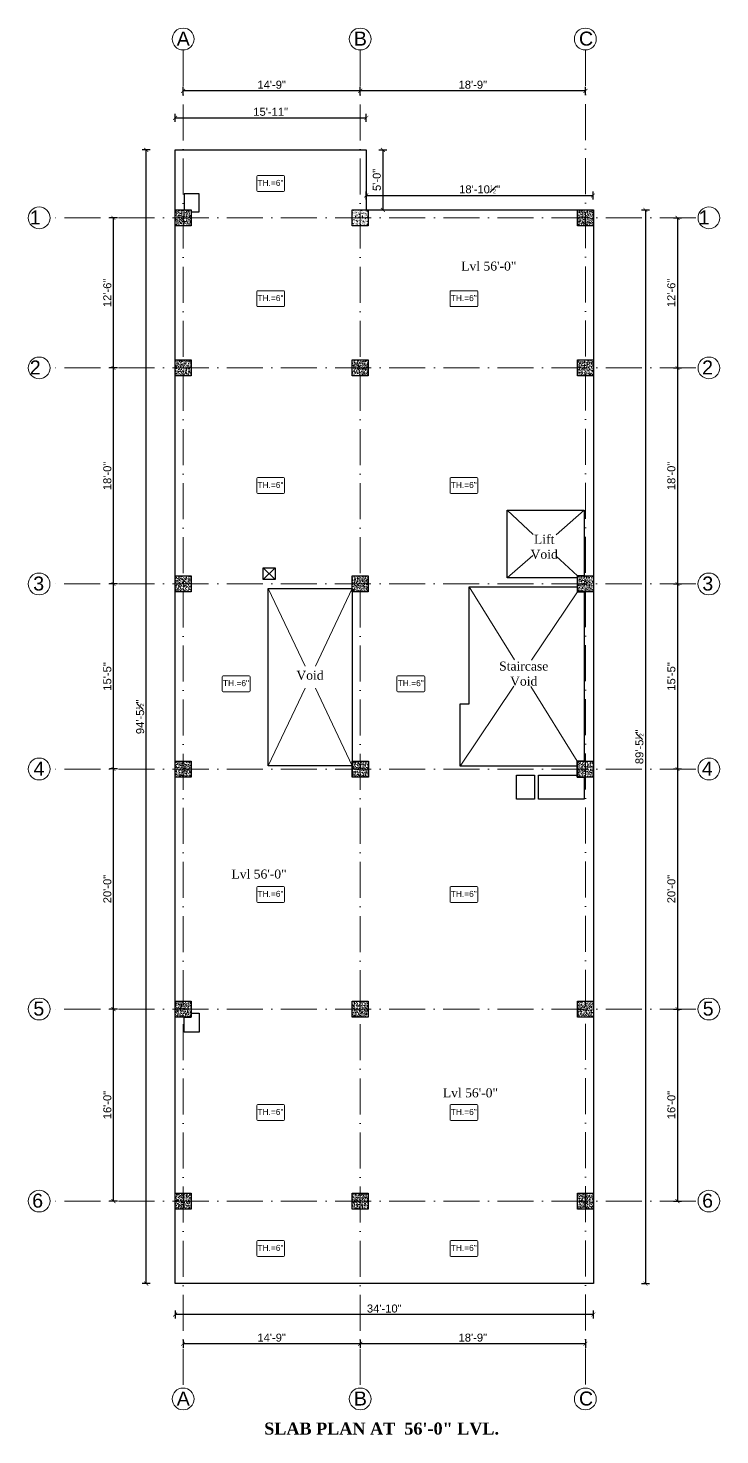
# Model space of a CAD drawing. Header units: inches. Extents: x 10755 to 33653, y -10992 to 10708.
# Drawn here: x 16827 to 17518, y 3513 to 4919 of the extents above; entities that cross this region are included whole.
import ezdxf

# ---------------------------------------------------------------- set-up
doc = ezdxf.new("R2010")
doc.units = ezdxf.units.IN
doc.header["$MEASUREMENT"] = 0
doc.linetypes.add('ACAD_ISO03W100', pattern=[30, 12, -18])
doc.linetypes.add('ACAD_ISO10W100', pattern=[18, 12, -3, 0, -3])
for name, color, linetype, lineweight in [('centerline', 9, 'ACAD_ISO10W100', 5), ('col', 1, 'Continuous', 30), ('dimension center - 8', 134, 'Continuous', 13), ('dimension element- 8', 5, 'Continuous', 13), ('DIMINSION', 5, 'Continuous', 15), ('hatch- rcc', 252, 'Continuous', 5), ('hidden', 52, 'ACAD_ISO03W100', 13), ('rcc slab', 14, 'Continuous', 30), ('Text', 150, 'Continuous', 18), ('text-1-8', 6, 'Continuous', 13), ('wall', 1, 'Continuous', 35)]:
    doc.layers.add(name, color=color, linetype=linetype, lineweight=lineweight)
doc.layers.add('T-TEXT', color=230, linetype='Continuous')
doc.layers.get('DIMINSION').off()
doc.styles.get("Standard").update_dxf_attribs({"font": 'arial.ttf'})
doc.styles.add('suren', font='times.ttf', dxfattribs={"height": 4})
doc.styles.add('Times New Roman', font='times.ttf')
doc.styles.add('titles', font='verdana.ttf')
doc.dimstyles.new('S8', dxfattribs={"dimscale": 8, "dimtxt": 1, "dimasz": 0.5, "dimexe": 0.5, "dimexo": 0.5, "dimgap": 0.25, "dimtad": 1, "dimzin": 3, "dimdsep": 46, "dimlunit": 4, "dimtxsty": 'Standard', "dimblk": 'ARCHTICK', "dimcen": 0, "dimclrd": 256, "dimclre": 256, "dimclrt": 6, "dimadec": 0, "dimazin": 0, "dimtfac": 0.5, "dimtix": 1, "dimtmove": 1, "dimatfit": 3, "dimfxl": 0.5, "dimfxlon": 1, "dimfrac": 1, "dimtolj": 1, "dimtzin": 0, "dimarcsym": 1})

# ---------------------------------------------------------------- blocks, each defined once
blk = doc.blocks.new('ETERWEWE')
at = {"layer": 'hatch- rcc', "linetype": 'Continuous', "ltscale": 30}
h = blk.add_hatch(dxfattribs=at)
h.set_pattern_fill('AR-CONC', color=256, scale=0.5, style=0)
h.set_pattern_definition([(50, (0, 0), (3.586300913, -0.313760675), [0.375, -4.125]), (355, (0, 0), (-0.69375667, 3.76096067), [0.3, -3.3]), (100.4514445, (0.299, -0.026), (2.89254423, 3.447199955), [0.31870096, -3.50571056]), (46.1842, (0, 1), (5.33620665, -0.8275964), [0.5625, -6.1875]), (96.6356355, (0.4447, 0.931), (4.67330973, 4.870593), [0.47805171, -5.2585688]), (351.184164, (0, 1), (4.67330973, 4.870593), [0.45, -4.95]), (21, (0.5, 0.75), (2.98453526, -2.013094453), [0.375, -4.125]), (326, (0.5, 0.75), (1.21657666, 3.625750225), [0.3, -3.3]), (71.4514447, (0.7487, 0.5822), (4.20111188, 1.612655764), [0.31870095, -3.50571056]), (37.5, (0, 0), (0.060799277, 1.664469269), [0, -3.26, 0, -3.35, 0, -3.3125]), (7.5, (0, 0), (1.315347687, 1.97205856), [0, -1.91, 0, -3.185, 0, -1.2625]), (327.5, (-1.115, 0), (2.669112181, -0.112774359), [0, -1.25, 0, -3.9, 0, -5.175]), (317.5, (-1.615, 0), (2.915930847, 0.50052491), [0, -1.625, 0, -2.59, 0, -3.675])])
h.paths.add_polyline_path([(159423.2, -3794.6), (159439.2, -3794.6), (159439.2, -3778.6), (159423.2, -3778.6)])
at = {"layer": 'col', "linetype": 'Continuous', "ltscale": 30}
blk.add_lwpolyline([(159423.2, -3794.6), (159423.2, -3778.6), (159439.2, -3778.6), (159439.2, -3794.6), (159423.2, -3794.6)], dxfattribs=at)
blk = doc.blocks.new('_ArchTick')
at = {"color": 0, "const_width": 0.15}
blk.add_lwpolyline([(-0.5, -0.5), (0.5, 0.5)], dxfattribs=at)
blk = doc.blocks.new('*D1464')
at = {"layer": 'Defpoints', "color": 0, "transparency": 16777216}
for p in [(17164.9, 4829.3), (16973.9, 4797.3), (17164.9, 4797.3)]:
    blk.add_point(p, dxfattribs=at)
at = {"layer": 'dimension element- 8', "lineweight": -2, "transparency": 16777216}
for p, q in [((16973.9, 4825.3), (16973.9, 4833.3)), ((16973.9, 4829.3), (17164.9, 4829.3)), ((17164.9, 4825.3), (17164.9, 4833.3))]:
    blk.add_line(p, q, dxfattribs=at)
at = {"layer": 'dimension element- 8', "lineweight": -2, "transparency": 16777216, "xscale": 4, "yscale": 4, "zscale": 4, "rotation": 180}
blk.add_blockref('_ArchTick', (16973.9, 4829.3), dxfattribs=at)
at = {"layer": 'dimension element- 8', "lineweight": -2, "transparency": 16777216, "xscale": 4, "yscale": 4, "zscale": 4}
blk.add_blockref('_ArchTick', (17164.9, 4829.3), dxfattribs=at)
at = {"layer": 'dimension element- 8', "color": 6, "transparency": 16777216, "insert": (17069.4, 4835.3), "char_height": 8, "attachment_point": 5}
blk.add_mtext('\\A1;15\'-11"', dxfattribs=at)
blk = doc.blocks.new('*D1465')
at = {"layer": 'Defpoints', "color": 0, "transparency": 16777216}
for p in [(17391.5, 4751.7), (17164.9, 4737.3), (17391.5, 4737.3)]:
    blk.add_point(p, dxfattribs=at)
at = {"layer": 'dimension element- 8', "lineweight": -2, "transparency": 16777216}
for p, q in [((17164.9, 4747.7), (17164.9, 4755.7)), ((17391.5, 4747.7), (17391.5, 4755.7)), ((17164.9, 4751.7), (17391.5, 4751.7))]:
    blk.add_line(p, q, dxfattribs=at)
at = {"layer": 'dimension element- 8', "lineweight": -2, "transparency": 16777216, "xscale": 4, "yscale": 4, "zscale": 4, "rotation": 180}
blk.add_blockref('_ArchTick', (17164.9, 4751.7), dxfattribs=at)
at = {"layer": 'dimension element- 8', "lineweight": -2, "transparency": 16777216, "xscale": 4, "yscale": 4, "zscale": 4}
blk.add_blockref('_ArchTick', (17391.5, 4751.7), dxfattribs=at)
at = {"layer": 'dimension element- 8', "color": 6, "transparency": 16777216, "insert": (17278.2, 4757.8), "char_height": 8, "attachment_point": 5}
blk.add_mtext('\\A1;18\'-10{\\H0.500000x;\\S1#2;}"', dxfattribs=at)
blk = doc.blocks.new('*D1466')
at = {"layer": 'Defpoints', "color": 0, "transparency": 16777216}
for p in [(17164.9, 4797.3), (17164.9, 4737.3), (17181.6, 4737.3)]:
    blk.add_point(p, dxfattribs=at)
at = {"layer": 'dimension element- 8', "lineweight": -2, "transparency": 16777216}
for p, q in [((17177.6, 4797.3), (17185.6, 4797.3)), ((17181.6, 4797.3), (17181.6, 4737.3)), ((17177.6, 4737.3), (17185.6, 4737.3))]:
    blk.add_line(p, q, dxfattribs=at)
at = {"layer": 'dimension element- 8', "lineweight": -2, "transparency": 16777216, "xscale": 4, "yscale": 4, "zscale": 4}
for p, rotation in [((17181.6, 4797.3), 90), ((17181.6, 4737.3), 270)]:
    blk.add_blockref('_ArchTick', p, dxfattribs=dict(at, rotation=rotation))
at = {"layer": 'dimension element- 8', "color": 6, "transparency": 16777216, "insert": (17175.5, 4767.3), "char_height": 8, "attachment_point": 5, "rotation": 90}
blk.add_mtext('\\A1;5\'-0"', dxfattribs=at)
blk = doc.blocks.new('*D1467')
at = {"layer": 'Defpoints', "color": 0, "transparency": 16777216}
for p in [(17391.5, 4737.3), (17391.8, 3663.8), (17443.9, 3663.8)]:
    blk.add_point(p, dxfattribs=at)
at = {"layer": 'dimension element- 8', "lineweight": -2, "transparency": 16777216}
for p, q in [((17439.9, 4737.3), (17447.9, 4737.3)), ((17443.9, 4737.3), (17443.9, 3663.8)), ((17439.9, 3663.8), (17447.9, 3663.8))]:
    blk.add_line(p, q, dxfattribs=at)
at = {"layer": 'dimension element- 8', "lineweight": -2, "transparency": 16777216, "xscale": 4, "yscale": 4, "zscale": 4}
for p, rotation in [((17443.9, 4737.3), 90), ((17443.9, 3663.8), 270)]:
    blk.add_blockref('_ArchTick', p, dxfattribs=dict(at, rotation=rotation))
at = {"layer": 'dimension element- 8', "color": 6, "transparency": 16777216, "insert": (17437.9, 4200.5), "char_height": 8, "attachment_point": 5, "rotation": 90}
blk.add_mtext('\\A1;89\'-5{\\H0.500000x;\\S1#2;}"', dxfattribs=at)
blk = doc.blocks.new('*D1468')
at = {"layer": 'Defpoints', "color": 0, "transparency": 16777216}
for p in [(16973.9, 3663.8), (17391.8, 3663.8), (16973.9, 3632.8)]:
    blk.add_point(p, dxfattribs=at)
at = {"layer": 'dimension element- 8', "lineweight": -2, "transparency": 16777216}
for p, q in [((16973.9, 3636.8), (16973.9, 3628.8)), ((17391.8, 3632.8), (16973.9, 3632.8)), ((17391.8, 3636.8), (17391.8, 3628.8))]:
    blk.add_line(p, q, dxfattribs=at)
at = {"layer": 'dimension element- 8', "lineweight": -2, "transparency": 16777216, "xscale": 4, "yscale": 4, "zscale": 4, "rotation": 180}
blk.add_blockref('_ArchTick', (16973.9, 3632.8), dxfattribs=at)
at = {"layer": 'dimension element- 8', "lineweight": -2, "transparency": 16777216, "xscale": 4, "yscale": 4, "zscale": 4}
blk.add_blockref('_ArchTick', (17391.8, 3632.8), dxfattribs=at)
at = {"layer": 'dimension element- 8', "color": 6, "transparency": 16777216, "insert": (17182.9, 3638.8), "char_height": 8, "attachment_point": 5}
blk.add_mtext('\\A1;34\'-10"', dxfattribs=at)
blk = doc.blocks.new('*D1469')
at = {"layer": 'Defpoints', "color": 0, "transparency": 16777216}
for p in [(16945, 4797.3), (16973.9, 4797.3), (16973.9, 3663.8)]:
    blk.add_point(p, dxfattribs=at)
at = {"layer": 'dimension element- 8', "lineweight": -2, "transparency": 16777216}
for p, q in [((16949, 4797.3), (16941, 4797.3)), ((16945, 3663.8), (16945, 4797.3)), ((16949, 3663.8), (16941, 3663.8))]:
    blk.add_line(p, q, dxfattribs=at)
at = {"layer": 'dimension element- 8', "lineweight": -2, "transparency": 16777216, "xscale": 4, "yscale": 4, "zscale": 4}
for p, rotation in [((16945, 4797.3), 90), ((16945, 3663.8), 270)]:
    blk.add_blockref('_ArchTick', p, dxfattribs=dict(at, rotation=rotation))
at = {"layer": 'dimension element- 8', "color": 6, "transparency": 16777216, "insert": (16939, 4230.5), "char_height": 8, "attachment_point": 5, "rotation": 90}
blk.add_mtext('\\A1;94\'-5{\\H0.500000x;\\S1#2;}"', dxfattribs=at)
blk = doc.blocks.new('wewerrr')
at = {"layer": 'DIMINSION', "linetype": 'Continuous'}
for p in [(16886.6, 33.2), (16886.6, 33.2), (17063.6, 33.2), (17063.6, 33.2), (17288.6, 33.2), (17288.6, 33.2), (16886.6, -116.8), (16886.6, -116.8), (17063.6, -116.8), (17063.6, -116.8), (17288.6, -116.8), (17288.6, -116.8), (16886.6, -332.8), (16886.6, -332.8), (17063.6, -332.8), (17063.6, -332.8), (17288.6, -332.8), (17288.6, -332.8), (16886.6, -517.8), (16886.6, -517.8), (17063.6, -517.8), (17063.6, -517.8), (17288.5, -517.8), (17288.5, -517.8), (16886.6, -757.8), (16886.6, -757.8), (17063.6, -757.8), (17063.6, -757.8), (17288.6, -757.8), (17288.6, -757.8), (16886.6, -949.8), (16886.6, -949.8), (17063.6, -949.8), (17063.6, -949.8), (17288.6, -949.8), (17288.6, -949.8)]:
    blk.add_blockref('ETERWEWE', p, dxfattribs=at)
blk = doc.blocks.new('*D1740')
at = {"layer": 'Defpoints', "color": 0, "transparency": 16777216}
for p in [(17433.6, 4729.3), (17433.6, 4579.3), (17475.9, 4579.3)]:
    blk.add_point(p, dxfattribs=at)
at = {"layer": 'dimension center - 8', "lineweight": -2, "transparency": 16777216}
for p, q in [((17471.9, 4729.3), (17479.9, 4729.3)), ((17475.9, 4729.3), (17475.9, 4579.3)), ((17471.9, 4579.3), (17479.9, 4579.3))]:
    blk.add_line(p, q, dxfattribs=at)
at = {"layer": 'dimension center - 8', "lineweight": -2, "transparency": 16777216, "xscale": 4, "yscale": 4, "zscale": 4}
for p, rotation in [((17475.9, 4729.3), 90), ((17475.9, 4579.3), 270)]:
    blk.add_blockref('_ArchTick', p, dxfattribs=dict(at, rotation=rotation))
at = {"layer": 'dimension center - 8', "color": 6, "transparency": 16777216, "insert": (17469.8, 4654.3), "char_height": 8, "attachment_point": 5, "rotation": 90}
blk.add_mtext('\\A1;12\'-6"', dxfattribs=at)
blk = doc.blocks.new('*D1736')
at = {"layer": 'Defpoints', "color": 0, "transparency": 16777216}
for p in [(17433.6, 4579.3), (17426.8, 4363.3), (17475.9, 4363.3)]:
    blk.add_point(p, dxfattribs=at)
at = {"layer": 'dimension center - 8', "lineweight": -2, "transparency": 16777216}
for p, q in [((17471.9, 4579.3), (17479.9, 4579.3)), ((17475.9, 4579.3), (17475.9, 4363.3)), ((17471.9, 4363.3), (17479.9, 4363.3))]:
    blk.add_line(p, q, dxfattribs=at)
at = {"layer": 'dimension center - 8', "lineweight": -2, "transparency": 16777216, "xscale": 4, "yscale": 4, "zscale": 4}
for p, rotation in [((17475.9, 4579.3), 90), ((17475.9, 4363.3), 270)]:
    blk.add_blockref('_ArchTick', p, dxfattribs=dict(at, rotation=rotation))
at = {"layer": 'dimension center - 8', "color": 6, "transparency": 16777216, "insert": (17469.8, 4471.3), "char_height": 8, "attachment_point": 5, "rotation": 90}
blk.add_mtext('\\A1;18\'-0"', dxfattribs=at)
blk = doc.blocks.new('*D1737')
at = {"layer": 'Defpoints', "color": 0, "transparency": 16777216}
for p in [(17426.8, 4363.3), (17428.2, 4178.3), (17475.9, 4178.3)]:
    blk.add_point(p, dxfattribs=at)
at = {"layer": 'dimension center - 8', "lineweight": -2, "transparency": 16777216}
for p, q in [((17471.9, 4363.3), (17479.9, 4363.3)), ((17475.9, 4363.3), (17475.9, 4178.3)), ((17471.9, 4178.3), (17479.9, 4178.3))]:
    blk.add_line(p, q, dxfattribs=at)
at = {"layer": 'dimension center - 8', "lineweight": -2, "transparency": 16777216, "xscale": 4, "yscale": 4, "zscale": 4}
for p, rotation in [((17475.9, 4363.3), 90), ((17475.9, 4178.3), 270)]:
    blk.add_blockref('_ArchTick', p, dxfattribs=dict(at, rotation=rotation))
at = {"layer": 'dimension center - 8', "color": 6, "transparency": 16777216, "insert": (17469.8, 4270.8), "char_height": 8, "attachment_point": 5, "rotation": 90}
blk.add_mtext('\\A1;15\'-5"', dxfattribs=at)
blk = doc.blocks.new('*D1738')
at = {"layer": 'Defpoints', "color": 0, "transparency": 16777216}
for p in [(17428.2, 4178.3), (17427.8, 3938.3), (17475.9, 3938.3)]:
    blk.add_point(p, dxfattribs=at)
at = {"layer": 'dimension center - 8', "lineweight": -2, "transparency": 16777216}
for p, q in [((17471.9, 4178.3), (17479.9, 4178.3)), ((17475.9, 4178.3), (17475.9, 3938.3)), ((17471.9, 3938.3), (17479.9, 3938.3))]:
    blk.add_line(p, q, dxfattribs=at)
at = {"layer": 'dimension center - 8', "lineweight": -2, "transparency": 16777216, "xscale": 4, "yscale": 4, "zscale": 4}
for p, rotation in [((17475.9, 4178.3), 90), ((17475.9, 3938.3), 270)]:
    blk.add_blockref('_ArchTick', p, dxfattribs=dict(at, rotation=rotation))
at = {"layer": 'dimension center - 8', "color": 6, "transparency": 16777216, "insert": (17469.8, 4058.3), "char_height": 8, "attachment_point": 5, "rotation": 90}
blk.add_mtext('\\A1;20\'-0"', dxfattribs=at)
blk = doc.blocks.new('*D1739')
at = {"layer": 'Defpoints', "color": 0, "transparency": 16777216}
for p in [(17427.8, 3938.3), (17427.8, 3746.3), (17475.9, 3746.3)]:
    blk.add_point(p, dxfattribs=at)
at = {"layer": 'dimension center - 8', "lineweight": -2, "transparency": 16777216}
for p, q in [((17471.9, 3938.3), (17479.9, 3938.3)), ((17475.9, 3938.3), (17475.9, 3746.3)), ((17471.9, 3746.3), (17479.9, 3746.3))]:
    blk.add_line(p, q, dxfattribs=at)
at = {"layer": 'dimension center - 8', "lineweight": -2, "transparency": 16777216, "xscale": 4, "yscale": 4, "zscale": 4}
for p, rotation in [((17475.9, 3938.3), 90), ((17475.9, 3746.3), 270)]:
    blk.add_blockref('_ArchTick', p, dxfattribs=dict(at, rotation=rotation))
at = {"layer": 'dimension center - 8', "color": 6, "transparency": 16777216, "insert": (17469.8, 3842.3), "char_height": 8, "attachment_point": 5, "rotation": 90}
blk.add_mtext('\\A1;16\'-0"', dxfattribs=at)
blk = doc.blocks.new('*D1761')
at = {"layer": 'Defpoints', "color": 0, "transparency": 16777216}
for p in [(16912.3, 3938.3), (16961.7, 3938.3), (16961.7, 3746.3)]:
    blk.add_point(p, dxfattribs=at)
at = {"layer": 'dimension center - 8', "lineweight": -2, "transparency": 16777216}
for p, q in [((16916.3, 3938.3), (16908.3, 3938.3)), ((16912.3, 3746.3), (16912.3, 3938.3)), ((16916.3, 3746.3), (16908.3, 3746.3))]:
    blk.add_line(p, q, dxfattribs=at)
at = {"layer": 'dimension center - 8', "lineweight": -2, "transparency": 16777216, "xscale": 4, "yscale": 4, "zscale": 4}
for p, rotation in [((16912.3, 3938.3), 90), ((16912.3, 3746.3), 270)]:
    blk.add_blockref('_ArchTick', p, dxfattribs=dict(at, rotation=rotation))
at = {"layer": 'dimension center - 8', "color": 6, "transparency": 16777216, "insert": (16906.2, 3842.3), "char_height": 8, "attachment_point": 5, "rotation": 90}
blk.add_mtext('\\A1;16\'-0"', dxfattribs=at)
blk = doc.blocks.new('*D1762')
at = {"layer": 'Defpoints', "color": 0, "transparency": 16777216}
for p in [(16912.3, 4178.3), (16961.4, 4178.3), (16961.7, 3938.3)]:
    blk.add_point(p, dxfattribs=at)
at = {"layer": 'dimension center - 8', "lineweight": -2, "transparency": 16777216}
for p, q in [((16916.3, 4178.3), (16908.3, 4178.3)), ((16912.3, 3938.3), (16912.3, 4178.3)), ((16916.3, 3938.3), (16908.3, 3938.3))]:
    blk.add_line(p, q, dxfattribs=at)
at = {"layer": 'dimension center - 8', "lineweight": -2, "transparency": 16777216, "xscale": 4, "yscale": 4, "zscale": 4}
for p, rotation in [((16912.3, 4178.3), 90), ((16912.3, 3938.3), 270)]:
    blk.add_blockref('_ArchTick', p, dxfattribs=dict(at, rotation=rotation))
at = {"layer": 'dimension center - 8', "color": 6, "transparency": 16777216, "insert": (16906.2, 4058.3), "char_height": 8, "attachment_point": 5, "rotation": 90}
blk.add_mtext('\\A1;20\'-0"', dxfattribs=at)
blk = doc.blocks.new('*D1763')
at = {"layer": 'Defpoints', "color": 0, "transparency": 16777216}
for p in [(16912.3, 4363.3), (16961.4, 4363.3), (16961.4, 4178.3)]:
    blk.add_point(p, dxfattribs=at)
at = {"layer": 'dimension center - 8', "lineweight": -2, "transparency": 16777216}
for p, q in [((16916.3, 4363.3), (16908.3, 4363.3)), ((16912.3, 4178.3), (16912.3, 4363.3)), ((16916.3, 4178.3), (16908.3, 4178.3))]:
    blk.add_line(p, q, dxfattribs=at)
at = {"layer": 'dimension center - 8', "lineweight": -2, "transparency": 16777216, "xscale": 4, "yscale": 4, "zscale": 4}
for p, rotation in [((16912.3, 4363.3), 90), ((16912.3, 4178.3), 270)]:
    blk.add_blockref('_ArchTick', p, dxfattribs=dict(at, rotation=rotation))
at = {"layer": 'dimension center - 8', "color": 6, "transparency": 16777216, "insert": (16906.2, 4270.8), "char_height": 8, "attachment_point": 5, "rotation": 90}
blk.add_mtext('\\A1;15\'-5"', dxfattribs=at)
blk = doc.blocks.new('*D1764')
at = {"layer": 'Defpoints', "color": 0, "transparency": 16777216}
for p in [(16912.3, 4579.3), (16962.6, 4579.3), (16961.4, 4363.3)]:
    blk.add_point(p, dxfattribs=at)
at = {"layer": 'dimension center - 8', "lineweight": -2, "transparency": 16777216}
for p, q in [((16916.3, 4579.3), (16908.3, 4579.3)), ((16912.3, 4363.3), (16912.3, 4579.3)), ((16916.3, 4363.3), (16908.3, 4363.3))]:
    blk.add_line(p, q, dxfattribs=at)
at = {"layer": 'dimension center - 8', "lineweight": -2, "transparency": 16777216, "xscale": 4, "yscale": 4, "zscale": 4}
for p, rotation in [((16912.3, 4579.3), 90), ((16912.3, 4363.3), 270)]:
    blk.add_blockref('_ArchTick', p, dxfattribs=dict(at, rotation=rotation))
at = {"layer": 'dimension center - 8', "color": 6, "transparency": 16777216, "insert": (16906.2, 4471.3), "char_height": 8, "attachment_point": 5, "rotation": 90}
blk.add_mtext('\\A1;18\'-0"', dxfattribs=at)
blk = doc.blocks.new('*D1765')
at = {"layer": 'Defpoints', "color": 0, "transparency": 16777216}
for p in [(16912.3, 4729.3), (16963, 4729.3), (16962.6, 4579.3)]:
    blk.add_point(p, dxfattribs=at)
at = {"layer": 'dimension center - 8', "lineweight": -2, "transparency": 16777216}
for p, q in [((16916.3, 4729.3), (16908.3, 4729.3)), ((16912.3, 4579.3), (16912.3, 4729.3)), ((16916.3, 4579.3), (16908.3, 4579.3))]:
    blk.add_line(p, q, dxfattribs=at)
at = {"layer": 'dimension center - 8', "lineweight": -2, "transparency": 16777216, "xscale": 4, "yscale": 4, "zscale": 4}
for p, rotation in [((16912.3, 4729.3), 90), ((16912.3, 4579.3), 270)]:
    blk.add_blockref('_ArchTick', p, dxfattribs=dict(at, rotation=rotation))
at = {"layer": 'dimension center - 8', "color": 6, "transparency": 16777216, "insert": (16906.2, 4654.3), "char_height": 8, "attachment_point": 5, "rotation": 90}
blk.add_mtext('\\A1;12\'-6"', dxfattribs=at)
blk = doc.blocks.new('*D1782')
at = {"layer": 'Defpoints', "color": 0, "transparency": 16777216}
for p in [(17158.9, 4856.3), (17158.9, 4799.7), (17383.9, 4799.7)]:
    blk.add_point(p, dxfattribs=at)
at = {"layer": 'dimension center - 8', "lineweight": -2, "transparency": 16777216}
for p, q in [((17158.9, 4852.3), (17158.9, 4860.3)), ((17383.9, 4856.3), (17158.9, 4856.3)), ((17383.9, 4852.3), (17383.9, 4860.3))]:
    blk.add_line(p, q, dxfattribs=at)
at = {"layer": 'dimension center - 8', "lineweight": -2, "transparency": 16777216, "xscale": 4, "yscale": 4, "zscale": 4, "rotation": 180}
blk.add_blockref('_ArchTick', (17158.9, 4856.3), dxfattribs=at)
at = {"layer": 'dimension center - 8', "lineweight": -2, "transparency": 16777216, "xscale": 4, "yscale": 4, "zscale": 4}
blk.add_blockref('_ArchTick', (17383.9, 4856.3), dxfattribs=at)
at = {"layer": 'dimension center - 8', "color": 6, "transparency": 16777216, "insert": (17271.4, 4862.4), "char_height": 8, "attachment_point": 5}
blk.add_mtext('\\A1;18\'-9"', dxfattribs=at)
blk = doc.blocks.new('*D1783')
at = {"layer": 'Defpoints', "color": 0, "transparency": 16777216}
for p in [(16981.9, 4856.3), (16981.9, 4799.7), (17158.9, 4799.7)]:
    blk.add_point(p, dxfattribs=at)
at = {"layer": 'dimension center - 8', "lineweight": -2, "transparency": 16777216}
for p, q in [((16981.9, 4852.3), (16981.9, 4860.3)), ((17158.9, 4856.3), (16981.9, 4856.3)), ((17158.9, 4852.3), (17158.9, 4860.3))]:
    blk.add_line(p, q, dxfattribs=at)
at = {"layer": 'dimension center - 8', "lineweight": -2, "transparency": 16777216, "xscale": 4, "yscale": 4, "zscale": 4, "rotation": 180}
blk.add_blockref('_ArchTick', (16981.9, 4856.3), dxfattribs=at)
at = {"layer": 'dimension center - 8', "lineweight": -2, "transparency": 16777216, "xscale": 4, "yscale": 4, "zscale": 4}
blk.add_blockref('_ArchTick', (17158.9, 4856.3), dxfattribs=at)
at = {"layer": 'dimension center - 8', "color": 6, "transparency": 16777216, "insert": (17070.4, 4862.4), "char_height": 8, "attachment_point": 5}
blk.add_mtext('\\A1;14\'-9"', dxfattribs=at)
blk = doc.blocks.new('*D1794')
at = {"layer": 'Defpoints', "color": 0, "transparency": 16777216}
for p in [(17158.9, 3648.1), (17383.9, 3648.1), (17158.9, 3603.6)]:
    blk.add_point(p, dxfattribs=at)
at = {"layer": 'dimension center - 8', "lineweight": -2, "transparency": 16777216}
for p, q in [((17158.9, 3607.6), (17158.9, 3599.6)), ((17383.9, 3603.6), (17158.9, 3603.6)), ((17383.9, 3607.6), (17383.9, 3599.6))]:
    blk.add_line(p, q, dxfattribs=at)
at = {"layer": 'dimension center - 8', "lineweight": -2, "transparency": 16777216, "xscale": 4, "yscale": 4, "zscale": 4, "rotation": 180}
blk.add_blockref('_ArchTick', (17158.9, 3603.6), dxfattribs=at)
at = {"layer": 'dimension center - 8', "lineweight": -2, "transparency": 16777216, "xscale": 4, "yscale": 4, "zscale": 4}
blk.add_blockref('_ArchTick', (17383.9, 3603.6), dxfattribs=at)
at = {"layer": 'dimension center - 8', "color": 6, "transparency": 16777216, "insert": (17271.4, 3609.7), "char_height": 8, "attachment_point": 5}
blk.add_mtext('\\A1;18\'-9"', dxfattribs=at)
blk = doc.blocks.new('*D1795')
at = {"layer": 'Defpoints', "color": 0, "transparency": 16777216}
for p in [(16981.9, 3644.8), (17158.9, 3648.1), (16981.9, 3603.6)]:
    blk.add_point(p, dxfattribs=at)
at = {"layer": 'dimension center - 8', "lineweight": -2, "transparency": 16777216}
for p, q in [((16981.9, 3607.6), (16981.9, 3599.6)), ((17158.9, 3603.6), (16981.9, 3603.6)), ((17158.9, 3607.6), (17158.9, 3599.6))]:
    blk.add_line(p, q, dxfattribs=at)
at = {"layer": 'dimension center - 8', "lineweight": -2, "transparency": 16777216, "xscale": 4, "yscale": 4, "zscale": 4, "rotation": 180}
blk.add_blockref('_ArchTick', (16981.9, 3603.6), dxfattribs=at)
at = {"layer": 'dimension center - 8', "lineweight": -2, "transparency": 16777216, "xscale": 4, "yscale": 4, "zscale": 4}
blk.add_blockref('_ArchTick', (17158.9, 3603.6), dxfattribs=at)
at = {"layer": 'dimension center - 8', "color": 6, "transparency": 16777216, "insert": (17070.4, 3609.7), "char_height": 8, "attachment_point": 5}
blk.add_mtext('\\A1;14\'-9"', dxfattribs=at)

msp = doc.modelspace()

# ---------------------------------------------------------------- linework, layer by layer
at = {"layer": 'centerline', "ltscale": 3}
for p, q in [((16981.904, 4896.871), (16981.904, 3559.356)), ((17158.904, 4896.871), (17158.904, 3559.356)), ((17383.851, 4897.188), (17383.851, 3559.356)), ((17494.364, 4729.274), (16849.011, 4729.274)), ((17494.362, 4579.274), (16849.009, 4579.274)), ((17494.248, 4363.274), (16848.895, 4363.274)), ((17494.362, 4178.274), (16849.009, 4178.274)), ((17494.316, 3938.274), (16848.964, 3938.274)), ((17494.362, 3746.274), (16849.009, 3746.274))]:
    msp.add_line(p, q, dxfattribs=at)
at = {"layer": 'centerline', "linetype": 'Continuous'}
for centre in [(16981.904, 4908.1), (17158.904, 4908.1), (17383.851, 4908.1), (16838.099, 4729.274), (17507.334, 4729.274), (16838.097, 4579.274), (17507.333, 4579.274), (16837.984, 4363.274), (17507.219, 4363.274), (16838.097, 4178.274), (17507.333, 4178.274), (16838.052, 3938.274), (17507.287, 3938.274), (16838.097, 3746.274), (17507.333, 3746.274), (16981.904, 3548.444), (17158.904, 3548.444), (17383.851, 3548.444)]:
    msp.add_circle(centre, 10.912, dxfattribs=at)
at = {"layer": 'dimension center - 8'}
for p, q in [((17305.764, 4437.126), (17331.594, 4412.857)), ((17354.802, 4412.486), (17382.764, 4437.126)), ((17305.764, 4369.274), (17331.257, 4391.739)), ((17354.465, 4391.368), (17375.851, 4371.274)), ((17061.857, 4379.274), (17073.857, 4367.774)), ((17073.857, 4379.274), (17061.857, 4367.774)), ((17267.68, 4360.274), (17312.944, 4287.411)), ((17066.865, 4358.774), (17103.719, 4280.938)), ((17114.049, 4280.938), (17150.904, 4358.774)), ((17329.941, 4287.098), (17375.851, 4355.274)), ((17066.865, 4181.287), (17103.719, 4259.122)), ((17114.049, 4259.122), (17150.904, 4181.287)), ((17258.679, 4181.274), (17312.461, 4261.14)), ((17329.458, 4260.828), (17375.773, 4186.274))]:
    msp.add_line(p, q, dxfattribs=at)
at = {"layer": 'hidden', "linetype": 'Continuous'}
for points in [[(17056.48, 4771.704), (17082.201, 4771.704, -0.41421356), (17083.201, 4770.704), (17083.201, 4756.751, -0.41421356), (17082.201, 4755.751), (17056.48, 4755.751, -0.41421356), (17055.48, 4756.751), (17055.48, 4770.704, -0.41421356)], [(17056.48, 4656.52), (17082.201, 4656.52, -0.41421356), (17083.201, 4655.52), (17083.201, 4641.566, -0.41421356), (17082.201, 4640.566), (17056.48, 4640.566, -0.41421356), (17055.48, 4641.566), (17055.48, 4655.52, -0.41421356)], [(17249.618, 4656.52), (17275.339, 4656.52, -0.41421356), (17276.339, 4655.52), (17276.339, 4641.566, -0.41421356), (17275.339, 4640.566), (17249.618, 4640.566, -0.41421356), (17248.618, 4641.566), (17248.618, 4655.52, -0.41421356)], [(17056.48, 4469.674), (17082.201, 4469.674, -0.41421356), (17083.201, 4468.674), (17083.201, 4454.721, -0.41421356), (17082.201, 4453.721), (17056.48, 4453.721, -0.41421356), (17055.48, 4454.721), (17055.48, 4468.674, -0.41421356)], [(17249.618, 4469.674), (17275.339, 4469.674, -0.41421356), (17276.339, 4468.674), (17276.339, 4454.721, -0.41421356), (17275.339, 4453.721), (17249.618, 4453.721, -0.41421356), (17248.618, 4454.721), (17248.618, 4468.674, -0.41421356)], [(17022.053, 4271.53), (17047.774, 4271.53, -0.41421356), (17048.774, 4270.53), (17048.774, 4256.577, -0.41421356), (17047.774, 4255.577), (17022.053, 4255.577, -0.41421356), (17021.053, 4256.577), (17021.053, 4270.53, -0.41421356)], [(17196.633, 4271.53), (17222.354, 4271.53, -0.41421356), (17223.354, 4270.53), (17223.354, 4256.577, -0.41421356), (17222.354, 4255.577), (17196.633, 4255.577, -0.41421356), (17195.633, 4256.577), (17195.633, 4270.53, -0.41421356)], [(17056.48, 4060.86), (17082.201, 4060.86, -0.41421356), (17083.201, 4059.86), (17083.201, 4045.907, -0.41421356), (17082.201, 4044.907), (17056.48, 4044.907, -0.41421356), (17055.48, 4045.907), (17055.48, 4059.86, -0.41421356)], [(17249.618, 4060.86), (17275.339, 4060.86, -0.41421356), (17276.339, 4059.86), (17276.339, 4045.907, -0.41421356), (17275.339, 4044.907), (17249.618, 4044.907, -0.41421356), (17248.618, 4045.907), (17248.618, 4059.86, -0.41421356)], [(17056.48, 3842.825), (17082.201, 3842.825, -0.41421356), (17083.201, 3841.825), (17083.201, 3827.872, -0.41421356), (17082.201, 3826.872), (17056.48, 3826.872, -0.41421356), (17055.48, 3827.872), (17055.48, 3841.825, -0.41421356)], [(17249.618, 3842.825), (17275.339, 3842.825, -0.41421356), (17276.339, 3841.825), (17276.339, 3827.872, -0.41421356), (17275.339, 3826.872), (17249.618, 3826.872, -0.41421356), (17248.618, 3827.872), (17248.618, 3841.825, -0.41421356)], [(17056.48, 3706.901), (17082.201, 3706.901, -0.41421356), (17083.201, 3705.901), (17083.201, 3691.948, -0.41421356), (17082.201, 3690.948), (17056.48, 3690.948, -0.41421356), (17055.48, 3691.948), (17055.48, 3705.901, -0.41421356)], [(17249.618, 3706.901), (17275.339, 3706.901, -0.41421356), (17276.339, 3705.901), (17276.339, 3691.948, -0.41421356), (17275.339, 3690.948), (17249.618, 3690.948, -0.41421356), (17248.618, 3691.948), (17248.618, 3705.901, -0.41421356)]]:
    msp.add_lwpolyline(points, format="xyb", close=True, dxfattribs=at)
at = {"layer": 'rcc slab'}
for points in [[(16973.903, 4797.276), (17164.903, 4797.276), (17164.903, 4737.276), (17391.479, 4737.276), (17391.852, 4737.276), (17391.85, 3663.776), (16973.903, 3663.776), (16973.903, 4797.276)], [(16997.904, 4735.274), (16997.904, 4753.274), (16982.904, 4753.274), (16982.904, 4737.274), (16989.906, 4737.274), (16989.906, 4735.274), (16997.904, 4735.274)], [(17375.851, 4369.274), (17305.764, 4369.274), (17305.764, 4437.126), (17382.764, 4437.126), (17382.764, 4371.274), (17375.851, 4371.274), (17375.851, 4369.274)], [(17375.851, 4360.274), (17375.851, 4355.274), (17382.744, 4355.274), (17382.773, 4186.272), (17375.773, 4186.272), (17375.773, 4181.274), (17258.679, 4181.274), (17258.679, 4243.274), (17267.688, 4243.274), (17267.68, 4360.274), (17375.851, 4360.275)], [(17375.773, 4172.274), (17375.773, 4170.274), (17382.694, 4170.274), (17382.694, 4148.274), (17336.953, 4148.274), (17336.953, 4172.27), (17375.773, 4172.27)], [(16989.904, 3934.274), (16997.904, 3934.274), (16997.904, 3915.274), (16982.904, 3915.274), (16982.904, 3930.274), (16989.904, 3930.274), (16989.904, 3934.274)]]:
    msp.add_lwpolyline(points, dxfattribs=at)
for points in [[(17061.857, 4379.274), (17073.857, 4379.274), (17073.857, 4367.774), (17061.857, 4367.774)], [(17150.904, 4181.287), (17066.865, 4181.287), (17066.865, 4358.774), (17150.904, 4358.774)], [(17314.953, 4172.273), (17332.953, 4172.273), (17332.953, 4148.274), (17314.953, 4148.274)]]:
    msp.add_lwpolyline(points, close=True, dxfattribs=at)

# ---------------------------------------------------------------- block references
at = {"layer": 'DIMINSION', "linetype": 'Continuous'}
for p in [(-142272.141, 7964.858), (-142047.194, 7964.858)]:
    msp.add_blockref('ETERWEWE', p, dxfattribs=at)
at = {"layer": 'wall', "linetype": 'Continuous'}
msp.add_blockref('wewerrr', (-159335.945, 8482.67), dxfattribs=at)

# ---------------------------------------------------------------- texts
at = {"layer": 'T-TEXT', "ltscale": 100, "char_height": 14, "width": 12.94397, "style": 'suren'}
for s, insert, attachment_point in [('{\\fArial|b0|i0|c0|p34;A}', (16975.546, 4915.538), 1), ('{\\fArial|b0|i0|c0|p34;B}', (17152.546, 4915.538), 1), ('{\\fArial|b0|i0|c0|p34;C}', (17377.493, 4915.538), 1), ('{\\fArial|b0|i0|c0|p34;1}', (16839.586, 4736.712), 3), ('{\\fArial|b0|i0|c0|p34;1}', (17507.894, 4736.712), 3), ('{\\fArial|b0|i0|c0|p34;2}', (16839.584, 4586.712), 3), ('{\\fArial|b0|i0|c0|p34;2}', (17511.429, 4586.712), 3), ('{\\fArial|b0|i0|c0|p34;3}', (16843.027, 4370.712), 3), ('{\\fArial|b0|i0|c0|p34;3}', (17511.625, 4370.712), 3), ('{\\fArial|b0|i0|c0|p34;4}', (16843.341, 4185.712), 3), ('{\\fArial|b0|i0|c0|p34;4}', (17511.101, 4185.712), 3), ('{\\fArial|b0|i0|c0|p34;5}', (16843.154, 3945.712), 3), ('{\\fArial|b0|i0|c0|p34;5}', (17512.026, 3945.712), 3), ('{\\fArial|b0|i0|c0|p34;6}', (16841.997, 3753.712), 3), ('{\\fArial|b0|i0|c0|p34;6}', (17511.424, 3753.712), 3), ('{\\fArial|b0|i0|c0|p34;A}', (16975.546, 3555.882), 1), ('{\\fArial|b0|i0|c0|p34;B}', (17152.546, 3555.882), 1), ('{\\fArial|b0|i0|c0|p34;C}', (17377.493, 3555.882), 1)]:
    msp.add_mtext(s, dxfattribs=dict(at, insert=insert, attachment_point=attachment_point))
at = {"layer": 'Text', "char_height": 6, "width": 11.82801, "attachment_point": 8}
for insert in [(17069.17, 4761.203), (17069.17, 4646.018), (17262.308, 4646.018), (17069.17, 4459.173), (17262.308, 4459.173), (17034.743, 4261.028), (17209.323, 4261.028), (17069.17, 4050.359), (17262.308, 4050.359), (17069.17, 3832.323), (17262.308, 3832.323), (17069.17, 3696.4), (17262.308, 3696.4)]:
    msp.add_mtext('\\A1;TH.=6"', dxfattribs=dict(at, insert=insert))
at = {"layer": 'text-1-8', "char_height": 9, "width": 312.13211, "attachment_point": 7, "style": 'titles'}
for s, insert in [('{\\fTimes New Roman|b0|i0|c0|p18;Lvl 56\'-0"}', (17259.765, 4676.482)), ('\\pxqc;{\\fTimes New Roman|b0|i0|c0|p18;Lift \\PVoid}', (17186.645, 4388.259)), ('{\\fTimes New Roman|b0|i0|c0|p18;Void}', (17095.087, 4267.262)), ('\\pxqc;{\\fTimes New Roman|b0|i0|c0|p18;Staircase \\PVoid}', (17166.181, 4261.478)), ('{\\fTimes New Roman|b0|i0|c0|p18;Lvl 56\'-0"}', (17030.197, 4068.627)), ('{\\fTimes New Roman|b0|i0|c0|p18;Lvl 56\'-0"}', (17241.409, 3849.875))]:
    msp.add_mtext(s, dxfattribs=dict(at, insert=insert))
at = {"layer": 'text-1-8', "insert": (17348.46, 3524.811), "char_height": 12, "width": 290.03879, "attachment_point": 3, "line_spacing_factor": 0.938532, "style": 'Times New Roman'}
msp.add_mtext('\\pxql;{\\fTimes New Roman|b1|i0|c0|p18; SLAB PLAN AT  56\'-0" LVL.}', dxfattribs=at)

# ---------------------------------------------------------------- dimensions: what is measured, and where the dimension line sits
at = {"layer": 'dimension center - 8'}
for base, p1, p2, picture, middle in [((16981.904, 4856.318), (17158.902, 4799.705), (16981.904, 4799.705), '*D1783', (17070.403, 4862.403)), ((17158.902, 4856.318), (17383.851, 4799.705), (17158.902, 4799.705), '*D1782', (17271.377, 4862.403)), ((16981.904, 3603.629), (17158.904, 3648.136), (16981.904, 3644.82), '*D1795', (17070.404, 3609.713)), ((17158.904, 3603.629), (17383.851, 3648.136), (17158.904, 3648.136), '*D1794', (17271.378, 3609.713))]:
    dim = msp.add_linear_dim(base=base, p1=p1, p2=p2, dimstyle='S8', dxfattribs=at)
    dim.commit()
    dim.dimension.update_dxf_attribs({"geometry": picture, "text_midpoint": middle})
for base, p1, p2, picture, middle in [((16912.273, 4729.274), (16962.623, 4579.274), (16962.971, 4729.274), '*D1765', (16906.189, 4654.274)), ((17475.899, 4579.274), (17433.595, 4729.274), (17433.595, 4579.274), '*D1740', (17469.815, 4654.274)), ((16912.273, 4579.274), (16961.444, 4363.274), (16962.623, 4579.274), '*D1764', (16906.189, 4471.274)), ((17475.899, 4363.274), (17433.595, 4579.274), (17426.826, 4363.274), '*D1736', (17469.815, 4471.274)), ((16912.273, 4363.274), (16961.423, 4178.274), (16961.444, 4363.274), '*D1763', (16906.189, 4270.774)), ((17475.899, 4178.274), (17426.826, 4363.274), (17428.232, 4178.274), '*D1737', (17469.815, 4270.774)), ((16912.273, 4178.274), (16961.738, 3938.274), (16961.423, 4178.274), '*D1762', (16906.189, 4058.274)), ((17475.899, 3938.274), (17428.232, 4178.274), (17427.816, 3938.274), '*D1738', (17469.815, 4058.274)), ((16912.273, 3938.274), (16961.738, 3746.274), (16961.738, 3938.274), '*D1761', (16906.189, 3842.274)), ((17475.899, 3746.274), (17427.816, 3938.274), (17427.841, 3746.274), '*D1739', (17469.815, 3842.274))]:
    dim = msp.add_linear_dim(base=base, p1=p1, p2=p2, angle=90, dimstyle='S8', dxfattribs=at)
    dim.commit()
    dim.dimension.update_dxf_attribs({"geometry": picture, "text_midpoint": middle})
at = {"layer": 'dimension element- 8'}
for base, p1, p2, picture, middle in [((17164.903, 4829.251), (16973.903, 4797.276), (17164.903, 4797.276), '*D1464', (17069.403, 4835.335)), ((17391.479, 4751.668), (17164.903, 4737.276), (17391.479, 4737.276), '*D1465', (17278.191, 4757.753)), ((16973.903, 3632.755), (17391.85, 3663.776), (16973.903, 3663.776), '*D1468', (17182.876, 3638.842))]:
    dim = msp.add_linear_dim(base=base, p1=p1, p2=p2, dimstyle='S8', dxfattribs=at)
    dim.commit()
    dim.dimension.update_dxf_attribs({"geometry": picture, "text_midpoint": middle})
for base, p1, p2, picture, middle in [((16945.049, 4797.276), (16973.903, 3663.776), (16973.903, 4797.276), '*D1469', (16938.964, 4230.526)), ((17181.634, 4737.276), (17164.903, 4797.276), (17164.903, 4737.276), '*D1466', (17175.549, 4767.276)), ((17443.947, 3663.776), (17391.479, 4737.276), (17391.85, 3663.776), '*D1467', (17437.863, 4200.526))]:
    dim = msp.add_linear_dim(base=base, p1=p1, p2=p2, angle=90, dimstyle='S8', dxfattribs=at)
    dim.commit()
    dim.dimension.update_dxf_attribs({"geometry": picture, "text_midpoint": middle})

doc.saveas('drawing.dxf')
